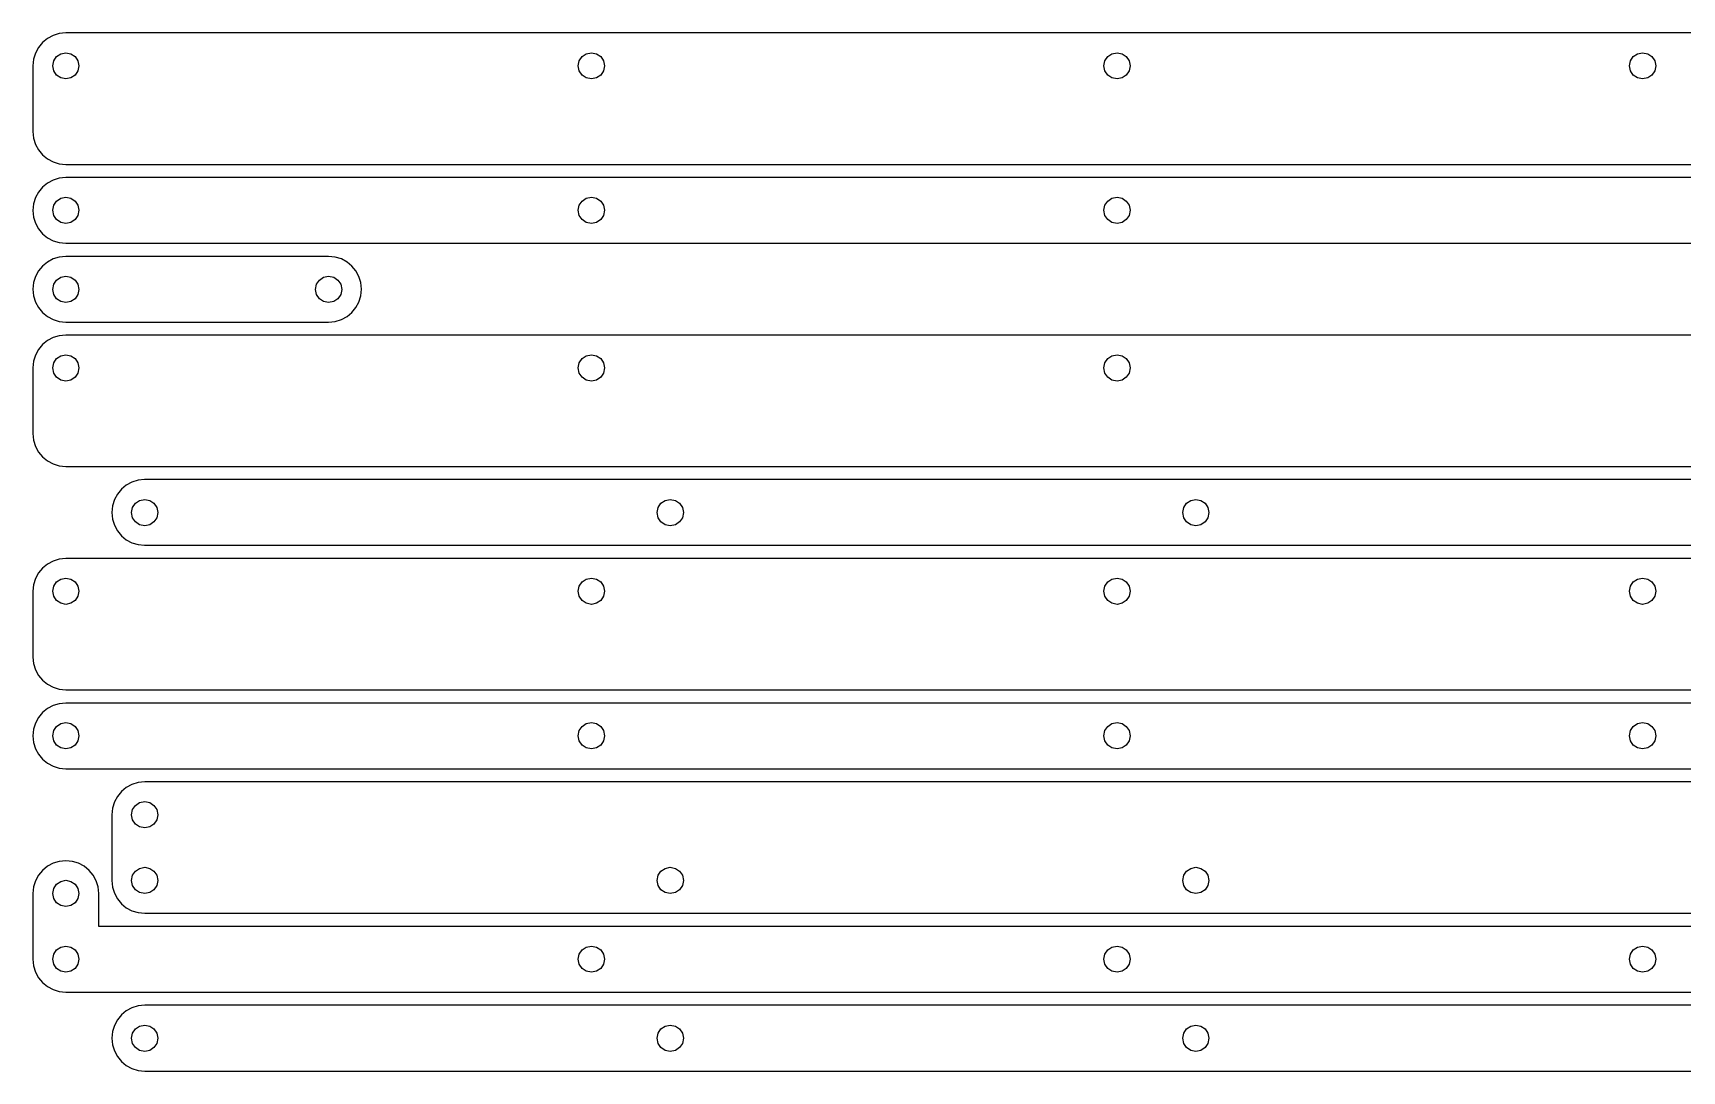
# Model space of a CAD drawing. Extents: x -146 to 800, y 150 to 800.
# Drawn here: x -145.9 to 105.1, y 494 to 652 of the extents above; entities that cross this region are included whole.
import ezdxf

# ---------------------------------------------------------------- set-up
doc = ezdxf.new("R2010")
doc.units = 0

msp = doc.modelspace()

# ---------------------------------------------------------------- linework, layer by layer
for p, q in [((-144.48175, 650.53775), (-145.09134, 649.798316)), ((-143.742316, 651.14734), (-144.48175, 650.53775)), ((-142.892844, 651.607281), (-143.742316, 651.14734)), ((-141.953137, 651.89777), (-142.892844, 651.607281)), ((-140.943, 651.999), (-141.953137, 651.89777)), ((499.056, 651.999), (-140.943, 651.999)), ((-145.84177, 648.009137), (-145.943, 646.999)), ((-145.551281, 648.948844), (-145.84177, 648.009137)), ((-145.09134, 649.798316), (-145.551281, 648.948844)), ((-142.943, 646.999), (-142.78575, 647.777109)), ((-142.78575, 647.777109), (-142.357, 648.412625)), ((-142.357, 648.412625), (-141.72125, 648.841328)), ((-141.72125, 648.841328), (-140.943, 648.999)), ((-140.943, 648.999), (-140.16475, 648.84175)), ((-140.16475, 648.84175), (-139.529, 648.413)), ((-139.529, 648.413), (-139.10025, 647.77725)), ((-139.10025, 647.77725), (-138.943, 646.999)), ((-62.943, 646.999), (-62.785792, 647.777109)), ((-62.785792, 647.777109), (-62.357112, 648.412625)), ((-62.357112, 648.412625), (-61.721377, 648.841328)), ((-61.721377, 648.841328), (-60.943, 648.999)), ((-60.943, 648.999), (-60.16445, 648.84175)), ((-60.16445, 648.84175), (-59.528625, 648.413)), ((-59.528625, 648.413), (-59.099913, 647.77725)), ((-59.099913, 647.77725), (-58.9427, 646.999)), ((17.0572, 646.999), (17.214314, 647.777109)), ((17.214314, 647.777109), (17.642788, 648.412625)), ((17.642788, 648.412625), (18.278317, 648.841328)), ((18.278317, 648.841328), (19.0566, 648.999)), ((19.0566, 648.999), (19.835111, 648.84175)), ((19.835111, 648.84175), (20.470962, 648.413)), ((20.470962, 648.413), (20.899758, 647.77725)), ((20.899758, 647.77725), (21.0571, 646.999)), ((97.057, 646.999), (97.214177, 647.777109)), ((97.214177, 647.777109), (97.642787, 648.412625)), ((97.642787, 648.412625), (98.278455, 648.841328)), ((98.278455, 648.841328), (99.0568, 648.999)), ((99.0568, 648.999), (99.835166, 648.84175)), ((99.835166, 648.84175), (100.470975, 648.413)), ((100.470975, 648.413), (100.899747, 647.77725)), ((100.899747, 647.77725), (101.057, 646.999)), ((-145.943, 646.999), (-145.943, 636.999)), ((-142.785891, 646.220328), (-142.943, 646.999)), ((-142.357375, 645.584625), (-142.785891, 646.220328)), ((-141.721672, 645.156109), (-142.357375, 645.584625)), ((-140.943, 644.999), (-141.721672, 645.156109)), ((-140.164328, 645.156109), (-140.943, 644.999)), ((-139.528625, 645.584625), (-140.164328, 645.156109)), ((-139.100109, 646.220328), (-139.528625, 645.584625)), ((-138.943, 646.999), (-139.100109, 646.220328)), ((-62.785933, 646.220328), (-62.943, 646.999)), ((-62.357337, 645.584625), (-62.785933, 646.220328)), ((-61.721573, 645.156109), (-62.357337, 645.584625)), ((-60.943, 644.999), (-61.721573, 645.156109)), ((-60.164366, 645.156109), (-60.943, 644.999)), ((-59.52855, 645.584625), (-60.164366, 645.156109)), ((-59.099884, 646.220328), (-59.52855, 645.584625)), ((-58.9427, 646.999), (-59.099884, 646.220328)), ((17.214202, 646.220328), (17.0572, 646.999)), ((17.642637, 645.584625), (17.214202, 646.220328)), ((18.278205, 645.156109), (17.642637, 645.584625)), ((19.0566, 644.999), (18.278205, 645.156109)), ((19.835266, 645.156109), (19.0566, 644.999)), ((20.47115, 645.584625), (19.835266, 645.156109)), ((20.899884, 646.220328), (20.47115, 645.584625)), ((21.0571, 646.999), (20.899884, 646.220328)), ((97.214064, 646.220328), (97.057, 646.999)), ((97.642637, 645.584625), (97.214064, 646.220328)), ((98.278342, 645.156109), (97.642637, 645.584625)), ((99.0568, 644.999), (98.278342, 645.156109)), ((99.835588, 645.156109), (99.0568, 644.999)), ((100.47135, 645.584625), (99.835588, 645.156109)), ((100.899887, 646.220328), (100.47135, 645.584625)), ((101.057, 646.999), (100.899887, 646.220328)), ((-145.943, 636.999), (-145.84177, 635.988863)), ((-145.84177, 635.988863), (-145.551281, 635.049156)), ((-145.551281, 635.049156), (-145.09134, 634.199684)), ((-145.09134, 634.199684), (-144.48175, 633.46025)), ((-144.48175, 633.46025), (-143.742316, 632.85066)), ((-143.742316, 632.85066), (-142.892844, 632.390719)), ((-142.892844, 632.390719), (-141.953137, 632.10023)), ((-141.953137, 632.10023), (-140.943, 631.999)), ((-140.943, 631.999), (499.056, 631.999)), ((-145.09134, 627.797633), (-145.551281, 626.948)), ((-144.48175, 628.53725), (-145.09134, 627.797633)), ((-143.742316, 629.147023), (-144.48175, 628.53725)), ((-142.892844, 629.607125), (-143.742316, 629.147023)), ((-141.953137, 629.897727), (-142.892844, 629.607125)), ((-140.943, 629.999), (-141.953137, 629.897727)), ((579.056, 629.999), (-140.943, 629.999)), ((-145.84177, 626.00818), (-145.943, 624.998)), ((-145.943, 624.998), (-145.84177, 623.987906)), ((-145.551281, 626.948), (-145.84177, 626.00818)), ((-142.943, 625.016), (-142.785891, 625.794672)), ((-142.78575, 624.237906), (-142.943, 625.016)), ((-142.785891, 625.794672), (-142.357375, 626.430375)), ((-142.357375, 626.430375), (-141.721672, 626.858891)), ((-141.721672, 626.858891), (-140.943, 627.016)), ((-140.943, 627.016), (-140.164328, 626.858891)), ((-140.164328, 626.858891), (-139.528625, 626.430375)), ((-139.528625, 626.430375), (-139.100109, 625.794672)), ((-138.943, 625.016), (-139.10025, 624.237766)), ((-139.100109, 625.794672), (-138.943, 625.016)), ((-62.9434, 625.016), (-62.786252, 625.794672)), ((-62.786139, 624.237906), (-62.9434, 625.016)), ((-62.786252, 625.794672), (-62.357687, 626.430375)), ((-62.357687, 626.430375), (-61.72203, 626.858891)), ((-61.72203, 626.858891), (-60.9436, 627.016)), ((-60.9436, 627.016), (-60.164822, 626.858891)), ((-60.164822, 626.858891), (-59.5289, 626.430375)), ((-59.5289, 626.430375), (-59.100203, 625.794672)), ((-58.9431, 625.016), (-59.100358, 624.237766)), ((-59.100203, 625.794672), (-58.9431, 625.016)), ((17.0568, 625.016), (17.213948, 625.794672)), ((17.214061, 624.237906), (17.0568, 625.016)), ((17.213948, 625.794672), (17.642513, 626.430375)), ((17.642513, 626.430375), (18.27817, 626.858891)), ((18.27817, 626.858891), (19.0566, 627.016)), ((19.0566, 627.016), (19.835184, 626.858891)), ((19.835184, 626.858891), (20.470875, 626.430375)), ((20.470875, 626.430375), (20.899378, 625.794672)), ((21.0564, 625.016), (20.899252, 624.237766)), ((20.899378, 625.794672), (21.0564, 625.016)), ((-145.84177, 623.987906), (-145.551281, 623.048313)), ((-145.551281, 623.048313), (-145.09134, 622.199)), ((-142.357, 623.6025), (-142.78575, 624.237906)), ((-141.72125, 623.174094), (-142.357, 623.6025)), ((-140.943, 623.017), (-141.72125, 623.174094)), ((-140.16475, 623.173672), (-140.943, 623.017)), ((-139.529, 623.602125), (-140.16475, 623.173672)), ((-139.10025, 624.237766), (-139.529, 623.602125)), ((-62.357537, 623.6025), (-62.786139, 624.237906)), ((-61.721917, 623.174094), (-62.357537, 623.6025)), ((-60.9436, 623.017), (-61.721917, 623.174094)), ((-60.165061, 623.173672), (-60.9436, 623.017)), ((-59.529163, 623.602125), (-60.165061, 623.173672)), ((-59.100358, 624.237766), (-59.529163, 623.602125)), ((17.642663, 623.6025), (17.214061, 624.237906)), ((18.278283, 623.174094), (17.642663, 623.6025)), ((19.0566, 623.017), (18.278283, 623.174094)), ((19.83503, 623.173672), (19.0566, 623.017)), ((20.470688, 623.602125), (19.83503, 623.173672)), ((20.899252, 624.237766), (20.470688, 623.602125)), ((-145.09134, 622.199), (-144.48175, 621.45975)), ((-144.48175, 621.45975), (-143.742316, 620.850344)), ((-143.742316, 620.850344), (-142.892844, 620.390562)), ((-142.892844, 620.390562), (-141.953137, 620.100187)), ((-141.953137, 620.100187), (-140.943, 619.999)), ((-140.943, 619.999), (579.056, 619.999)), ((-142.892844, 617.607281), (-143.742316, 617.14734)), ((-141.953137, 617.89777), (-142.892844, 617.607281)), ((-140.943, 617.999), (-141.953137, 617.89777)), ((-100.943, 617.999), (-140.943, 617.999)), ((-99.932905, 617.89777), (-100.943, 617.999)), ((-98.993245, 617.607281), (-99.932905, 617.89777)), ((-98.143822, 617.14734), (-98.993245, 617.607281)), ((-145.09134, 615.798316), (-145.551281, 614.948844)), ((-144.48175, 616.53775), (-145.09134, 615.798316)), ((-143.742316, 617.14734), (-144.48175, 616.53775)), ((-141.721672, 614.82375), (-140.943, 614.981)), ((-140.943, 614.981), (-140.16475, 614.82375)), ((-101.721672, 614.82375), (-100.943, 614.981)), ((-100.943, 614.981), (-100.164803, 614.82375)), ((-97.404438, 616.53775), (-98.143822, 617.14734)), ((-96.794892, 615.798316), (-97.404438, 616.53775)), ((-96.334986, 614.948844), (-96.794892, 615.798316)), ((-145.84177, 614.009137), (-145.943, 612.999)), ((-145.943, 612.999), (-145.84177, 611.988863)), ((-145.551281, 614.948844), (-145.84177, 614.009137)), ((-142.943, 612.981), (-142.785891, 613.75925)), ((-142.786312, 612.202328), (-142.943, 612.981)), ((-142.785891, 613.75925), (-142.357375, 614.395)), ((-142.357375, 614.395), (-141.721672, 614.82375)), ((-140.16475, 614.82375), (-139.529, 614.395)), ((-139.529, 614.395), (-139.10025, 613.75925)), ((-139.10025, 613.75925), (-138.943, 612.981)), ((-138.943, 612.981), (-139.100109, 612.202328)), ((-102.943, 612.981), (-102.785891, 613.75925)), ((-102.786313, 612.202328), (-102.943, 612.981)), ((-102.785891, 613.75925), (-102.357375, 614.395)), ((-102.357375, 614.395), (-101.721672, 614.82375)), ((-100.164803, 614.82375), (-99.52935, 614.395)), ((-99.52935, 614.395), (-99.100897, 613.75925)), ((-99.100897, 613.75925), (-98.9437, 612.981)), ((-98.9437, 612.981), (-99.100742, 612.202328)), ((-96.044522, 614.009137), (-96.334986, 614.948844)), ((-95.9433, 612.999), (-96.044522, 614.009137)), ((-96.044522, 611.988863), (-95.9433, 612.999)), ((-145.84177, 611.988863), (-145.551281, 611.049156)), ((-145.551281, 611.049156), (-145.09134, 610.199684)), ((-145.09134, 610.199684), (-144.48175, 609.46025)), ((-142.35775, 611.566625), (-142.786312, 612.202328)), ((-141.721812, 611.138109), (-142.35775, 611.566625)), ((-140.943, 610.981), (-141.721812, 611.138109)), ((-140.164328, 611.138109), (-140.943, 610.981)), ((-139.528625, 611.566625), (-140.164328, 611.138109)), ((-139.100109, 612.202328), (-139.528625, 611.566625)), ((-102.35775, 611.566625), (-102.786313, 612.202328)), ((-101.721812, 611.138109), (-102.35775, 611.566625)), ((-100.943, 610.981), (-101.721812, 611.138109)), ((-100.164564, 611.138109), (-100.943, 610.981)), ((-99.529088, 611.566625), (-100.164564, 611.138109)), ((-99.100742, 612.202328), (-99.529088, 611.566625)), ((-97.404438, 609.46025), (-96.794892, 610.199684)), ((-96.794892, 610.199684), (-96.334986, 611.049156)), ((-96.334986, 611.049156), (-96.044522, 611.988863)), ((-144.48175, 609.46025), (-143.742316, 608.85066)), ((-143.742316, 608.85066), (-142.892844, 608.390719)), ((-142.892844, 608.390719), (-141.953137, 608.10023)), ((-141.953137, 608.10023), (-140.943, 607.999)), ((-140.943, 607.999), (-100.943, 607.999)), ((-100.943, 607.999), (-99.932905, 608.10023)), ((-99.932905, 608.10023), (-98.993245, 608.390719)), ((-98.993245, 608.390719), (-98.143822, 608.85066)), ((-98.143822, 608.85066), (-97.404438, 609.46025)), ((-143.743316, 605.18134), (-144.48275, 604.57175)), ((-142.893844, 605.641281), (-143.743316, 605.18134)), ((-141.954137, 605.93177), (-142.893844, 605.641281)), ((-140.944, 606.033), (-141.954137, 605.93177)), ((414.056, 606.033), (-140.944, 606.033)), ((-145.552281, 602.982844), (-145.84277, 602.043137)), ((-145.09234, 603.832316), (-145.552281, 602.982844)), ((-144.48275, 604.57175), (-145.09234, 603.832316)), ((-142.785906, 601.81125), (-142.3575, 602.447)), ((-142.3575, 602.447), (-141.722094, 602.87575)), ((-141.722094, 602.87575), (-140.944, 603.033)), ((-140.944, 603.033), (-140.165313, 602.875891)), ((-140.165313, 602.875891), (-139.5295, 602.447375)), ((-139.5295, 602.447375), (-139.100687, 601.811672)), ((-62.786392, 601.81125), (-62.357713, 602.447)), ((-62.357713, 602.447), (-61.721977, 602.87575)), ((-61.721977, 602.87575), (-60.9436, 603.033)), ((-60.9436, 603.033), (-60.165108, 602.875891)), ((-60.165108, 602.875891), (-59.529313, 602.447375)), ((-59.529313, 602.447375), (-59.100611, 601.811672)), ((17.2137, 601.81125), (17.64215, 602.447)), ((17.64215, 602.447), (18.277675, 602.87575)), ((18.277675, 602.87575), (19.056, 603.033)), ((19.056, 603.033), (19.834495, 602.875891)), ((19.834495, 602.875891), (20.470312, 602.447375)), ((20.470312, 602.447375), (20.899073, 601.811672)), ((-145.84277, 602.043137), (-145.944, 601.033)), ((-145.944, 601.033), (-145.944, 591.033)), ((-142.943, 601.033), (-142.785906, 601.81125)), ((-142.785906, 600.254328), (-142.943, 601.033)), ((-142.3575, 599.618625), (-142.785906, 600.254328)), ((-139.100266, 600.254328), (-139.529125, 599.618625)), ((-139.100687, 601.811672), (-138.943, 601.033)), ((-138.943, 601.033), (-139.100266, 600.254328)), ((-62.9436, 601.033), (-62.786392, 601.81125)), ((-62.786589, 600.254328), (-62.9436, 601.033)), ((-62.358013, 599.618625), (-62.786589, 600.254328)), ((-59.100583, 600.254328), (-59.529237, 599.618625)), ((-59.100611, 601.811672), (-58.9434, 601.033)), ((-58.9434, 601.033), (-59.100583, 600.254328)), ((17.0566, 601.033), (17.2137, 601.81125)), ((17.213588, 600.254328), (17.0566, 601.033)), ((17.642, 599.618625), (17.213588, 600.254328)), ((20.899186, 600.254328), (20.470463, 599.618625)), ((20.899073, 601.811672), (21.0564, 601.033)), ((21.0564, 601.033), (20.899186, 600.254328)), ((-141.722094, 599.190109), (-142.3575, 599.618625)), ((-140.944, 599.033), (-141.722094, 599.190109)), ((-140.165172, 599.190109), (-140.944, 599.033)), ((-139.529125, 599.618625), (-140.165172, 599.190109)), ((-61.72223, 599.190109), (-62.358013, 599.618625)), ((-60.9436, 599.033), (-61.72223, 599.190109)), ((-60.165023, 599.190109), (-60.9436, 599.033)), ((-59.529237, 599.618625), (-60.165023, 599.190109)), ((18.277563, 599.190109), (17.642, 599.618625)), ((19.056, 599.033), (18.277563, 599.190109)), ((19.834608, 599.190109), (19.056, 599.033)), ((20.470463, 599.618625), (19.834608, 599.190109)), ((-145.944, 591.033), (-145.84277, 590.022863)), ((-145.84277, 590.022863), (-145.552281, 589.083156)), ((-145.552281, 589.083156), (-145.09234, 588.233684)), ((-145.09234, 588.233684), (-144.48275, 587.49425)), ((-144.48275, 587.49425), (-143.743316, 586.88466)), ((-143.743316, 586.88466), (-142.893844, 586.424719)), ((-142.893844, 586.424719), (-141.954137, 586.13423)), ((-141.954137, 586.13423), (-140.944, 586.033)), ((-140.944, 586.033), (418.711, 586.033)), ((-132.482875, 582.57175), (-133.092393, 581.832316)), ((-131.743561, 583.18134), (-132.482875, 582.57175)), ((-130.894266, 583.641281), (-131.743561, 583.18134)), ((-129.954807, 583.93177), (-130.894266, 583.641281)), ((-128.945, 584.033), (-129.954807, 583.93177)), ((511.055, 584.033), (-128.945, 584.033)), ((-133.842771, 580.043137), (-133.944, 579.033)), ((-133.552297, 580.982844), (-133.842771, 580.043137)), ((-133.092393, 581.832316), (-133.552297, 580.982844)), ((-130.78675, 579.793672), (-130.358, 580.429375)), ((-130.358, 580.429375), (-129.72225, 580.857891)), ((-129.72225, 580.857891), (-128.944, 581.015)), ((-128.944, 581.015), (-128.16575, 580.85775)), ((-128.16575, 580.85775), (-127.53, 580.429)), ((-127.53, 580.429), (-127.10125, 579.79325)), ((-50.786966, 579.793672), (-50.358425, 580.429375)), ((-50.358425, 580.429375), (-49.722772, 580.857891)), ((-49.722772, 580.857891), (-48.9443, 581.015)), ((-48.9443, 581.015), (-48.165952, 580.85775)), ((-48.165952, 580.85775), (-47.530263, 580.429)), ((-47.530263, 580.429), (-47.101592, 579.79325)), ((29.212658, 579.793672), (29.641462, 580.429375)), ((29.641462, 580.429375), (30.277361, 580.857891)), ((30.277361, 580.857891), (31.0559, 581.015)), ((31.0559, 581.015), (31.834245, 580.85775)), ((31.834245, 580.85775), (32.469913, 580.429)), ((32.469913, 580.429), (32.898523, 579.79325)), ((-133.944, 579.033), (-133.842771, 578.022863)), ((-133.842771, 578.022863), (-133.552297, 577.083156)), ((-130.944, 579.015), (-130.78675, 579.793672)), ((-130.787313, 578.236328), (-130.944, 579.015)), ((-130.35875, 577.600625), (-130.787313, 578.236328)), ((-129.722812, 577.172109), (-130.35875, 577.600625)), ((-127.529625, 577.601), (-128.165328, 577.17225)), ((-127.101109, 578.23675), (-127.529625, 577.601)), ((-127.10125, 579.79325), (-126.944, 579.015)), ((-126.944, 579.015), (-127.101109, 578.23675)), ((-50.9441, 579.015), (-50.786966, 579.793672)), ((-50.78712, 578.236328), (-50.9441, 579.015)), ((-50.358613, 577.600625), (-50.78712, 578.236328)), ((-49.722898, 577.172109), (-50.358613, 577.600625)), ((-47.530037, 577.601), (-48.165755, 577.17225)), ((-47.101452, 578.23675), (-47.530037, 577.601)), ((-47.101592, 579.79325), (-46.9443, 579.015)), ((-46.9443, 579.015), (-47.101452, 578.23675)), ((29.0554, 579.015), (29.212658, 579.793672)), ((29.212616, 578.236328), (29.0554, 579.015)), ((29.64135, 577.600625), (29.212616, 578.236328)), ((30.277234, 577.172109), (29.64135, 577.600625)), ((32.4701, 577.601), (31.834456, 577.17225)), ((32.898594, 578.23675), (32.4701, 577.601)), ((32.898523, 579.79325), (33.0557, 579.015)), ((33.0557, 579.015), (32.898594, 578.23675)), ((-133.552297, 577.083156), (-133.092393, 576.233684)), ((-133.092393, 576.233684), (-132.482875, 575.49425)), ((-132.482875, 575.49425), (-131.743561, 574.88466)), ((-131.743561, 574.88466), (-130.894266, 574.424719)), ((-128.944, 577.015), (-129.722812, 577.172109)), ((-128.165328, 577.17225), (-128.944, 577.015)), ((-48.9443, 577.015), (-49.722898, 577.172109)), ((-48.165755, 577.17225), (-48.9443, 577.015)), ((31.0559, 577.015), (30.277234, 577.172109)), ((31.834456, 577.17225), (31.0559, 577.015)), ((-130.894266, 574.424719), (-129.954807, 574.13423)), ((-129.954807, 574.13423), (-128.945, 574.033)), ((-128.945, 574.033), (506.056, 574.033)), ((-145.092023, 569.832316), (-145.552125, 568.982844)), ((-144.48225, 570.57175), (-145.092023, 569.832316)), ((-143.742633, 571.18134), (-144.48225, 570.57175)), ((-142.893, 571.641281), (-143.742633, 571.18134)), ((-141.95318, 571.93177), (-142.893, 571.641281)), ((-140.943, 572.033), (-141.95318, 571.93177)), ((499.056, 572.033), (-140.943, 572.033)), ((-145.842727, 568.043137), (-145.944, 567.033)), ((-145.552125, 568.982844), (-145.842727, 568.043137)), ((-142.943, 567.051), (-142.785891, 567.829672)), ((-142.785891, 567.829672), (-142.357375, 568.465375)), ((-142.357375, 568.465375), (-141.721672, 568.893891)), ((-141.721672, 568.893891), (-140.943, 569.051)), ((-140.943, 569.051), (-140.16475, 568.893891)), ((-140.16475, 568.893891), (-139.529, 568.465375)), ((-139.529, 568.465375), (-139.10025, 567.829672)), ((-139.10025, 567.829672), (-138.943, 567.051)), ((-62.9432, 567.051), (-62.786048, 567.829672)), ((-62.786048, 567.829672), (-62.357462, 568.465375)), ((-62.357462, 568.465375), (-61.721745, 568.893891)), ((-61.721745, 568.893891), (-60.9432, 569.051)), ((-60.9432, 569.051), (-60.164538, 568.893891)), ((-60.164538, 568.893891), (-59.528675, 568.465375)), ((-59.528675, 568.465375), (-59.1, 567.829672)), ((-59.1, 567.829672), (-58.9429, 567.051)), ((17.057, 567.051), (17.214086, 567.829672)), ((17.214086, 567.829672), (17.642512, 568.465375)), ((17.642512, 568.465375), (18.278033, 568.893891)), ((18.278033, 568.893891), (19.0564, 569.051)), ((19.0564, 569.051), (19.835052, 568.893891)), ((19.835052, 568.893891), (20.470987, 568.465375)), ((20.470987, 568.465375), (20.899755, 567.829672)), ((20.899755, 567.829672), (21.0569, 567.051)), ((97.0568, 567.051), (97.21392, 567.829672)), ((97.21392, 567.829672), (97.642437, 568.465375)), ((97.642437, 568.465375), (98.278086, 568.893891)), ((98.278086, 568.893891), (99.0566, 569.051)), ((99.0566, 569.051), (99.835081, 568.893891)), ((99.835081, 568.893891), (100.47095, 568.465375)), ((100.47095, 568.465375), (100.899744, 567.829672)), ((100.899744, 567.829672), (101.057, 567.051)), ((-145.944, 567.033), (-145.944, 557.033)), ((-142.785891, 566.27275), (-142.943, 567.051)), ((-142.357375, 565.637), (-142.785891, 566.27275)), ((-141.721672, 565.20825), (-142.357375, 565.637)), ((-140.943, 565.051), (-141.721672, 565.20825)), ((-140.16475, 565.208109), (-140.943, 565.051)), ((-139.529, 565.636625), (-140.16475, 565.208109)), ((-139.10025, 566.272328), (-139.529, 565.636625)), ((-138.943, 567.051), (-139.10025, 566.272328)), ((-62.785908, 566.27275), (-62.9432, 567.051)), ((-62.357237, 565.637), (-62.785908, 566.27275)), ((-61.721548, 565.20825), (-62.357237, 565.637)), ((-60.9432, 565.051), (-61.721548, 565.20825)), ((-60.16465, 565.208109), (-60.9432, 565.051)), ((-59.528825, 565.636625), (-60.16465, 565.208109)), ((-59.100112, 566.272328), (-59.528825, 565.636625)), ((-58.9429, 567.051), (-59.100112, 566.272328)), ((17.214198, 566.27275), (17.057, 567.051)), ((17.642663, 565.637), (17.214198, 566.27275)), ((18.278145, 565.20825), (17.642663, 565.637)), ((19.0564, 565.051), (18.278145, 565.20825)), ((19.834939, 565.208109), (19.0564, 565.051)), ((20.470838, 565.636625), (19.834939, 565.208109)), ((20.899642, 566.272328), (20.470838, 565.636625)), ((21.0569, 567.051), (20.899642, 566.272328)), ((97.213977, 566.27275), (97.0568, 567.051)), ((97.642587, 565.637), (97.213977, 566.27275)), ((98.278255, 565.20825), (97.642587, 565.637)), ((99.0566, 565.051), (98.278255, 565.20825)), ((99.835081, 565.208109), (99.0566, 565.051)), ((100.47095, 565.636625), (99.835081, 565.208109)), ((100.899744, 566.272328), (100.47095, 565.636625)), ((101.057, 567.051), (100.899744, 566.272328)), ((-145.944, 557.033), (-145.842727, 556.022863)), ((-145.842727, 556.022863), (-145.552125, 555.083156)), ((-145.552125, 555.083156), (-145.092023, 554.233684)), ((-145.092023, 554.233684), (-144.48225, 553.49425)), ((-144.48225, 553.49425), (-143.742633, 552.88466)), ((-143.742633, 552.88466), (-142.893, 552.424719)), ((-142.893, 552.424719), (-141.95318, 552.13423)), ((-141.953137, 549.93177), (-142.892844, 549.641281)), ((-141.95318, 552.13423), (-140.943, 552.033)), ((-140.943, 550.033), (-141.953137, 549.93177)), ((-140.943, 552.033), (499.056, 552.033)), ((579.056, 550.033), (-140.943, 550.033)), ((-145.09134, 547.832316), (-145.551281, 546.982844)), ((-144.48175, 548.57175), (-145.09134, 547.832316)), ((-143.742316, 549.18134), (-144.48175, 548.57175)), ((-142.892844, 549.641281), (-143.742316, 549.18134)), ((-145.84177, 546.043137), (-145.943, 545.033)), ((-145.943, 545.033), (-145.84177, 544.022863)), ((-145.551281, 546.982844), (-145.84177, 546.043137)), ((-142.943, 545.051), (-142.785891, 545.82925)), ((-142.78575, 544.272328), (-142.943, 545.051)), ((-142.785891, 545.82925), (-142.357375, 546.465)), ((-142.357375, 546.465), (-141.721672, 546.89375)), ((-141.721672, 546.89375), (-140.943, 547.051)), ((-140.943, 547.051), (-140.164188, 546.893891)), ((-140.164188, 546.893891), (-139.52825, 546.465375)), ((-139.52825, 546.465375), (-139.099687, 545.829672)), ((-138.943, 545.051), (-139.10025, 544.272328)), ((-139.099687, 545.829672), (-138.943, 545.051)), ((-62.9434, 545.051), (-62.786248, 545.82925)), ((-62.786108, 544.272328), (-62.9434, 545.051)), ((-62.786248, 545.82925), (-62.357663, 546.465)), ((-62.357663, 546.465), (-61.721945, 546.89375)), ((-61.721945, 546.89375), (-60.9434, 547.051)), ((-60.9434, 547.051), (-60.164737, 546.893891)), ((-60.164737, 546.893891), (-59.528875, 546.465375)), ((-59.528875, 546.465375), (-59.1002, 545.829672)), ((-58.9431, 545.051), (-59.100327, 544.272328)), ((-59.1002, 545.829672), (-58.9431, 545.051)), ((17.0568, 545.051), (17.213952, 545.82925)), ((17.214092, 544.272328), (17.0568, 545.051)), ((17.213952, 545.82925), (17.642537, 546.465)), ((17.642537, 546.465), (18.278255, 546.89375)), ((18.278255, 546.89375), (19.0568, 547.051)), ((19.0568, 547.051), (19.835398, 546.893891)), ((19.835398, 546.893891), (20.471113, 546.465375)), ((20.471113, 546.465375), (20.89962, 545.829672)), ((21.0566, 545.051), (20.899466, 544.272328)), ((20.89962, 545.829672), (21.0566, 545.051)), ((97.0566, 545.051), (97.213748, 545.82925)), ((97.213861, 544.272328), (97.0566, 545.051)), ((97.213748, 545.82925), (97.642313, 546.465)), ((97.642313, 546.465), (98.27797, 546.89375)), ((98.27797, 546.89375), (99.0564, 547.051)), ((99.0564, 547.051), (99.834997, 546.893891)), ((99.834997, 546.893891), (100.470925, 546.465375)), ((100.470925, 546.465375), (100.899741, 545.829672)), ((100.899741, 545.829672), (101.057, 545.051)), ((101.057, 545.051), (100.899741, 544.272328)), ((-145.84177, 544.022863), (-145.551281, 543.083156)), ((-145.551281, 543.083156), (-145.09134, 542.233684)), ((-145.09134, 542.233684), (-144.48175, 541.49425)), ((-142.357, 543.636625), (-142.78575, 544.272328)), ((-141.72125, 543.208109), (-142.357, 543.636625)), ((-140.943, 543.051), (-141.72125, 543.208109)), ((-140.16475, 543.208109), (-140.943, 543.051)), ((-139.529, 543.636625), (-140.16475, 543.208109)), ((-139.10025, 544.272328), (-139.529, 543.636625)), ((-62.357437, 543.636625), (-62.786108, 544.272328)), ((-61.721748, 543.208109), (-62.357437, 543.636625)), ((-60.9434, 543.051), (-61.721748, 543.208109)), ((-60.164892, 543.208109), (-60.9434, 543.051)), ((-59.529063, 543.636625), (-60.164892, 543.208109)), ((-59.100327, 544.272328), (-59.529063, 543.636625)), ((17.642762, 543.636625), (17.214092, 544.272328)), ((18.278452, 543.208109), (17.642762, 543.636625)), ((19.0568, 543.051), (18.278452, 543.208109)), ((19.835272, 543.208109), (19.0568, 543.051)), ((20.470925, 543.636625), (19.835272, 543.208109)), ((20.899466, 544.272328), (20.470925, 543.636625)), ((97.642462, 543.636625), (97.213861, 544.272328)), ((98.278083, 543.208109), (97.642462, 543.636625)), ((99.0564, 543.051), (98.278083, 543.208109)), ((99.834997, 543.208109), (99.0564, 543.051)), ((100.470925, 543.636625), (99.834997, 543.208109)), ((100.899741, 544.272328), (100.470925, 543.636625)), ((-144.48175, 541.49425), (-143.742316, 540.88466)), ((-143.742316, 540.88466), (-142.892844, 540.424719)), ((-142.892844, 540.424719), (-141.953137, 540.13423)), ((-141.953137, 540.13423), (-140.943, 540.033)), ((-140.943, 540.033), (579.056, 540.033)), ((-131.743316, 537.18134), (-132.48275, 536.57175)), ((-130.893844, 537.641281), (-131.743316, 537.18134)), ((-129.954137, 537.93177), (-130.893844, 537.641281)), ((-128.944, 538.033), (-129.954137, 537.93177)), ((591.055, 538.033), (-128.944, 538.033)), ((-133.552281, 534.982844), (-133.84277, 534.043137)), ((-133.09234, 535.832316), (-133.552281, 534.982844)), ((-132.48275, 536.57175), (-133.09234, 535.832316)), ((-130.358375, 534.447375), (-129.722672, 534.875891)), ((-129.722672, 534.875891), (-128.944, 535.033)), ((-128.944, 535.033), (-128.165328, 534.875891)), ((-128.165328, 534.875891), (-127.529625, 534.447375)), ((-133.84277, 534.043137), (-133.944, 533.033)), ((-133.944, 533.033), (-133.944, 523.033)), ((-130.944, 533.033), (-130.786891, 533.811672)), ((-130.78675, 532.25475), (-130.944, 533.033)), ((-130.786891, 533.811672), (-130.358375, 534.447375)), ((-130.358, 531.619), (-130.78675, 532.25475)), ((-127.529625, 534.447375), (-127.101109, 533.811672)), ((-127.101109, 532.25475), (-127.529625, 531.619)), ((-127.101109, 533.811672), (-126.944, 533.033)), ((-126.944, 533.033), (-127.101109, 532.25475)), ((-129.72225, 531.19025), (-130.358, 531.619)), ((-128.944, 531.033), (-129.72225, 531.19025)), ((-128.165328, 531.19025), (-128.944, 531.033)), ((-127.529625, 531.619), (-128.165328, 531.19025)), ((-143.742316, 525.18134), (-144.48175, 524.57175)), ((-142.892844, 525.641281), (-143.742316, 525.18134)), ((-141.953137, 525.93177), (-142.892844, 525.641281)), ((-140.943, 526.033), (-141.953137, 525.93177)), ((-139.932863, 525.93177), (-140.943, 526.033)), ((-140.943, 526.033), (-140.943, 526.033)), ((-138.993156, 525.641281), (-139.932863, 525.93177)), ((-138.143684, 525.18134), (-138.993156, 525.641281)), ((-137.40425, 524.57175), (-138.143684, 525.18134)), ((-130.358375, 524.447375), (-129.722672, 524.875891)), ((-129.722672, 524.875891), (-128.944, 525.033)), ((-128.944, 525.033), (-128.165172, 524.875891)), ((-128.165172, 524.875891), (-127.529125, 524.447375)), ((-50.358425, 524.447375), (-49.722772, 524.875891)), ((-49.722772, 524.875891), (-48.9443, 525.033)), ((-48.9443, 525.033), (-48.165566, 524.875891)), ((-48.165566, 524.875891), (-47.52965, 524.447375)), ((29.641813, 524.447375), (30.27747, 524.875891)), ((30.27747, 524.875891), (31.0559, 525.033)), ((31.0559, 525.033), (31.834484, 524.875891)), ((31.834484, 524.875891), (32.470175, 524.447375)), ((-145.551281, 522.982844), (-145.84177, 522.043137)), ((-145.09134, 523.832316), (-145.551281, 522.982844)), ((-144.48175, 524.57175), (-145.09134, 523.832316)), ((-142.785891, 521.830094), (-142.357375, 522.4655)), ((-142.357375, 522.4655), (-141.721672, 522.893906)), ((-141.721672, 522.893906), (-140.943, 523.051)), ((-140.943, 523.051), (-140.164766, 522.893906)), ((-140.164766, 522.893906), (-139.529125, 522.4655)), ((-139.529125, 522.4655), (-139.100672, 521.830094)), ((-136.79466, 523.832316), (-137.40425, 524.57175)), ((-136.334719, 522.982844), (-136.79466, 523.832316)), ((-136.04423, 522.043137), (-136.334719, 522.982844)), ((-133.944, 523.033), (-133.84277, 522.022863)), ((-130.944, 523.033), (-130.786891, 523.811672)), ((-130.78675, 522.25475), (-130.944, 523.033)), ((-130.786891, 523.811672), (-130.358375, 524.447375)), ((-130.358, 521.619), (-130.78675, 522.25475)), ((-127.529125, 524.447375), (-127.100266, 523.811672)), ((-127.100266, 522.254328), (-127.529125, 521.618625)), ((-127.100266, 523.811672), (-126.943, 523.033)), ((-126.943, 523.033), (-127.100266, 522.254328)), ((-50.9441, 523.033), (-50.786966, 523.811672)), ((-50.786839, 522.25475), (-50.9441, 523.033)), ((-50.786966, 523.811672), (-50.358425, 524.447375)), ((-50.358238, 521.619), (-50.786839, 522.25475)), ((-47.101142, 522.254328), (-47.529912, 521.618625)), ((-47.52965, 524.447375), (-47.100959, 523.811672)), ((-46.9439, 523.033), (-47.101142, 522.254328)), ((-47.100959, 523.811672), (-46.9439, 523.033)), ((29.0561, 523.033), (29.213248, 523.811672)), ((29.213361, 522.25475), (29.0561, 523.033)), ((29.213248, 523.811672), (29.641813, 524.447375)), ((29.641962, 521.619), (29.213361, 522.25475)), ((32.898552, 522.254328), (32.469988, 521.618625)), ((32.470175, 524.447375), (32.898678, 523.811672)), ((33.0557, 523.033), (32.898552, 522.254328)), ((32.898678, 523.811672), (33.0557, 523.033)), ((-145.84177, 522.043137), (-145.943, 521.033)), ((-145.943, 521.033), (-145.943, 511.033)), ((-142.943, 521.052), (-142.785891, 521.830094)), ((-142.785891, 520.273172), (-142.943, 521.052)), ((-142.357375, 519.637125), (-142.785891, 520.273172)), ((-141.721672, 519.208266), (-142.357375, 519.637125)), ((-139.5295, 519.637125), (-140.164906, 519.208266)), ((-139.101094, 520.273172), (-139.5295, 519.637125)), ((-138.944, 521.052), (-139.101094, 520.273172)), ((-139.100672, 521.830094), (-138.944, 521.052)), ((-135.943, 521.033), (-136.04423, 522.043137)), ((-135.943, 516.033), (-135.943, 521.033)), ((-133.84277, 522.022863), (-133.552281, 521.083156)), ((-133.552281, 521.083156), (-133.09234, 520.233684)), ((-133.09234, 520.233684), (-132.48275, 519.49425)), ((-129.72225, 521.19025), (-130.358, 521.619)), ((-128.944, 521.033), (-129.72225, 521.19025)), ((-128.165172, 521.190109), (-128.944, 521.033)), ((-127.529125, 521.618625), (-128.165172, 521.190109)), ((-49.722617, 521.19025), (-50.358238, 521.619)), ((-48.9443, 521.033), (-49.722617, 521.19025)), ((-48.165777, 521.190109), (-48.9443, 521.033)), ((-47.529912, 521.618625), (-48.165777, 521.190109)), ((30.277583, 521.19025), (29.641962, 521.619)), ((31.0559, 521.033), (30.277583, 521.19025)), ((31.83433, 521.190109), (31.0559, 521.033)), ((32.469988, 521.618625), (31.83433, 521.190109)), ((-140.943, 519.051), (-141.721672, 519.208266)), ((-140.164906, 519.208266), (-140.943, 519.051)), ((-132.48275, 519.49425), (-131.743316, 518.88466)), ((-131.743316, 518.88466), (-130.893844, 518.424719)), ((-130.893844, 518.424719), (-129.954137, 518.13423)), ((-129.954137, 518.13423), (-128.944, 518.033)), ((-128.944, 518.033), (591.055, 518.033)), ((579.056, 516.033), (-135.943, 516.033)), ((-142.785891, 511.829672), (-142.357375, 512.465375)), ((-142.357375, 512.465375), (-141.721672, 512.893891)), ((-141.721672, 512.893891), (-140.943, 513.051)), ((-140.943, 513.051), (-140.16475, 512.893891)), ((-140.16475, 512.893891), (-139.529, 512.465375)), ((-139.529, 512.465375), (-139.10025, 511.829672)), ((-62.786466, 511.829672), (-62.357925, 512.465375)), ((-62.357925, 512.465375), (-61.722272, 512.893891)), ((-61.722272, 512.893891), (-60.9438, 513.051)), ((-60.9438, 513.051), (-60.165066, 512.893891)), ((-60.165066, 512.893891), (-59.52915, 512.465375)), ((-59.52915, 512.465375), (-59.100459, 511.829672)), ((17.213748, 511.829672), (17.642312, 512.465375)), ((17.642312, 512.465375), (18.27797, 512.893891)), ((18.27797, 512.893891), (19.0564, 513.051)), ((19.0564, 513.051), (19.834942, 512.893891)), ((19.834942, 512.893891), (20.470638, 512.465375)), ((20.470638, 512.465375), (20.899164, 511.829672)), ((97.213338, 511.829672), (97.6419, 512.465375)), ((97.6419, 512.465375), (98.277613, 512.893891)), ((98.277613, 512.893891), (99.0562, 513.051)), ((99.0562, 513.051), (99.834897, 512.893891)), ((99.834897, 512.893891), (100.470775, 512.465375)), ((100.470775, 512.465375), (100.899316, 511.829672)), ((-145.943, 511.033), (-145.84177, 510.022863)), ((-145.84177, 510.022863), (-145.551281, 509.083156)), ((-142.943, 511.051), (-142.785891, 511.829672)), ((-142.785891, 510.27275), (-142.943, 511.051)), ((-142.357375, 509.637), (-142.785891, 510.27275)), ((-141.721672, 509.20825), (-142.357375, 509.637)), ((-139.529, 509.636625), (-140.16475, 509.208109)), ((-139.10025, 510.272328), (-139.529, 509.636625)), ((-139.10025, 511.829672), (-138.943, 511.051)), ((-138.943, 511.051), (-139.10025, 510.272328)), ((-62.9436, 511.051), (-62.786466, 511.829672)), ((-62.786339, 510.27275), (-62.9436, 511.051)), ((-62.357737, 509.637), (-62.786339, 510.27275)), ((-61.722117, 509.20825), (-62.357737, 509.637)), ((-59.529413, 509.636625), (-60.165277, 509.208109)), ((-59.100642, 510.272328), (-59.529413, 509.636625)), ((-58.9434, 511.051), (-59.100642, 510.272328)), ((-59.100459, 511.829672), (-58.9434, 511.051)), ((17.0566, 511.051), (17.213748, 511.829672)), ((17.213861, 510.27275), (17.0566, 511.051)), ((17.642463, 509.637), (17.213861, 510.27275)), ((18.278083, 509.20825), (17.642463, 509.637)), ((20.470488, 509.636625), (19.83483, 509.208109)), ((20.899052, 510.272328), (20.470488, 509.636625)), ((21.0562, 511.051), (20.899052, 510.272328)), ((20.899164, 511.829672), (21.0562, 511.051)), ((97.0562, 511.051), (97.213338, 511.829672)), ((97.213492, 510.27275), (97.0562, 511.051)), ((97.642162, 509.637), (97.213492, 510.27275)), ((98.277852, 509.20825), (97.642162, 509.637)), ((100.4704, 509.636625), (99.834756, 509.208109)), ((100.898894, 510.272328), (100.4704, 509.636625)), ((101.056, 511.051), (100.898894, 510.272328)), ((100.899316, 511.829672), (101.056, 511.051)), ((-145.551281, 509.083156), (-145.09134, 508.233684)), ((-145.09134, 508.233684), (-144.48175, 507.49425)), ((-144.48175, 507.49425), (-143.742316, 506.88466)), ((-140.943, 509.051), (-141.721672, 509.20825)), ((-140.16475, 509.208109), (-140.943, 509.051)), ((-60.9438, 509.051), (-61.722117, 509.20825)), ((-60.165277, 509.208109), (-60.9438, 509.051)), ((19.0564, 509.051), (18.278083, 509.20825)), ((19.83483, 509.208109), (19.0564, 509.051)), ((99.0562, 509.051), (98.277852, 509.20825)), ((99.834756, 509.208109), (99.0562, 509.051)), ((-143.742316, 506.88466), (-142.892844, 506.424719)), ((-142.892844, 506.424719), (-141.953137, 506.13423)), ((-141.953137, 506.13423), (-140.943, 506.033)), ((-140.943, 506.033), (579.056, 506.033)), ((-132.48225, 502.57175), (-133.092023, 501.832316)), ((-131.742633, 503.18134), (-132.48225, 502.57175)), ((-130.893, 503.641281), (-131.742633, 503.18134)), ((-129.95318, 503.93177), (-130.893, 503.641281)), ((-128.943, 504.033), (-129.95318, 503.93177)), ((591.056, 504.033), (-128.943, 504.033)), ((-133.842727, 500.043137), (-133.944, 499.033)), ((-133.552125, 500.982844), (-133.842727, 500.043137)), ((-133.092023, 501.832316), (-133.552125, 500.982844)), ((-130.944, 499.015), (-130.786734, 499.793672)), ((-130.786734, 499.793672), (-130.357875, 500.429375)), ((-130.357875, 500.429375), (-129.721828, 500.857891)), ((-129.721828, 500.857891), (-128.943, 501.015)), ((-128.943, 501.015), (-128.164906, 500.857891)), ((-128.164906, 500.857891), (-127.5295, 500.429375)), ((-127.5295, 500.429375), (-127.101094, 499.793672)), ((-127.101094, 499.793672), (-126.944, 499.015)), ((-50.9437, 499.015), (-50.786488, 499.793672)), ((-50.786488, 499.793672), (-50.357775, 500.429375)), ((-50.357775, 500.429375), (-49.72195, 500.857891)), ((-49.72195, 500.857891), (-48.9434, 501.015)), ((-48.9434, 501.015), (-48.165133, 500.857891)), ((-48.165133, 500.857891), (-47.529637, 500.429375)), ((-47.529637, 500.429375), (-47.101198, 499.793672)), ((-47.101198, 499.793672), (-46.9441, 499.015)), ((29.0559, 499.015), (29.213142, 499.793672)), ((29.213142, 499.793672), (29.641913, 500.429375)), ((29.641913, 500.429375), (30.277777, 500.857891)), ((30.277777, 500.857891), (31.0563, 501.015)), ((31.0563, 501.015), (31.834661, 500.857891)), ((31.834661, 500.857891), (32.470287, 500.429375)), ((32.470287, 500.429375), (32.898895, 499.793672)), ((32.898895, 499.793672), (33.0562, 499.015)), ((-133.944, 499.033), (-133.842727, 498.022863)), ((-133.842727, 498.022863), (-133.552125, 497.083156)), ((-133.552125, 497.083156), (-133.092023, 496.233684)), ((-130.786734, 498.236328), (-130.944, 499.015)), ((-130.357875, 497.600625), (-130.786734, 498.236328)), ((-129.721828, 497.172109), (-130.357875, 497.600625)), ((-128.943, 497.015), (-129.721828, 497.172109)), ((-128.164906, 497.17225), (-128.943, 497.015)), ((-127.5295, 497.601), (-128.164906, 497.17225)), ((-127.101094, 498.23675), (-127.5295, 497.601)), ((-126.944, 499.015), (-127.101094, 498.23675)), ((-50.7866, 498.236328), (-50.9437, 499.015)), ((-50.357925, 497.600625), (-50.7866, 498.236328)), ((-49.722062, 497.172109), (-50.357925, 497.600625)), ((-48.9434, 497.015), (-49.722062, 497.172109)), ((-48.164964, 497.17225), (-48.9434, 497.015)), ((-47.529488, 497.601), (-48.164964, 497.17225)), ((-47.101142, 498.23675), (-47.529488, 497.601)), ((-46.9441, 499.015), (-47.101142, 498.23675)), ((29.21303, 498.236328), (29.0559, 499.015)), ((29.641762, 497.600625), (29.21303, 498.236328)), ((30.277664, 497.172109), (29.641762, 497.600625)), ((31.0563, 497.015), (30.277664, 497.172109)), ((31.834787, 497.17225), (31.0563, 497.015)), ((32.470475, 497.601), (31.834787, 497.17225)), ((32.89905, 498.23675), (32.470475, 497.601)), ((33.0562, 499.015), (32.89905, 498.23675)), ((-133.092023, 496.233684), (-132.48225, 495.49425)), ((-132.48225, 495.49425), (-131.742633, 494.88466)), ((-131.742633, 494.88466), (-130.893, 494.424719)), ((-130.893, 494.424719), (-129.95318, 494.13423)), ((-129.95318, 494.13423), (-128.943, 494.033)), ((-128.943, 494.033), (586.055, 494.033))]:
    msp.add_line(p, q)

doc.saveas('drawing.dxf')
